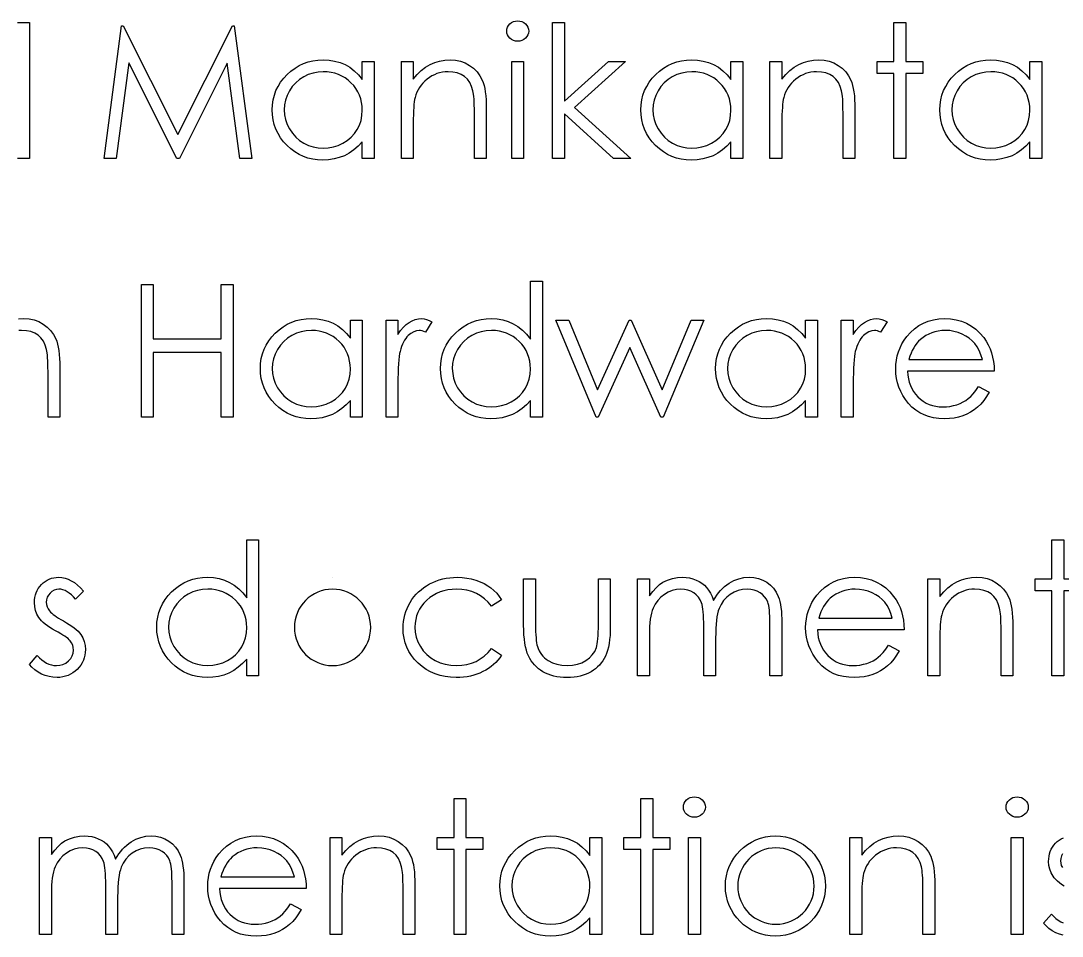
# Model space of a CAD drawing. Header units: millimetres. Extents: x -43 to 250, y -7 to 120.
# Drawn here: x 40.32 to 67.83, y 95.69 to 119.87 of the extents above; entities that cross this region are included whole.
import ezdxf

# ---------------------------------------------------------------- set-up
doc = ezdxf.new("R2010")
doc.units = ezdxf.units.MM

msp = doc.modelspace()

# ---------------------------------------------------------------- linework, layer by layer
at = {"color": 7, "linetype": 'Continuous'}
msp.add_line((48.555, 105.17), (48.555, 105.17), dxfattribs=at)
at = {"color": 7, "linetype": 'Continuous', "flags": 128}
for points in [[(40.544, 119.824), (40.544, 116.234), (40.544, 116.234), (40.229, 116.234)], [(40.229, 119.824), (40.544, 119.824)], [(42.518, 116.234), (42.98, 119.734), (42.98, 119.734), (43.025, 119.734), (43.025, 119.734), (44.47, 116.862), (44.47, 116.862), (45.911, 119.734), (45.911, 119.734), (45.957, 119.734), (45.957, 119.734), (46.422, 116.234), (46.422, 116.234), (46.106, 116.234), (46.106, 116.234), (45.771, 118.752), (45.771, 118.752), (44.508, 116.234), (44.508, 116.234), (44.437, 116.234), (44.437, 116.234), (43.169, 118.758), (43.169, 118.758), (42.834, 116.234), (42.834, 116.234), (42.518, 116.234)], [(53.443, 119.869), (53.501, 119.864), (53.555, 119.849), (53.605, 119.824), (53.65, 119.789), (53.688, 119.748), (53.714, 119.702), (53.73, 119.652), (53.736, 119.598), (53.736, 119.598), (53.73, 119.545), (53.714, 119.496), (53.688, 119.451), (53.65, 119.409), (53.605, 119.375), (53.555, 119.35), (53.501, 119.335), (53.443, 119.33), (53.443, 119.33), (53.385, 119.335), (53.333, 119.35), (53.283, 119.375), (53.238, 119.409), (53.201, 119.451), (53.174, 119.496), (53.158, 119.545), (53.153, 119.598), (53.153, 119.598), (53.158, 119.652), (53.174, 119.702), (53.201, 119.748), (53.238, 119.789), (53.283, 119.824), (53.333, 119.849), (53.385, 119.864), (53.443, 119.869)], [(54.364, 119.824), (54.678, 119.824), (54.678, 119.824), (54.678, 117.748), (54.678, 117.748), (55.842, 118.792), (55.842, 118.792), (56.294, 118.792), (56.294, 118.792), (54.943, 117.58), (54.943, 117.58), (56.428, 116.234), (56.428, 116.234), (55.977, 116.234), (55.977, 116.234), (54.678, 117.413), (54.678, 117.413), (54.678, 116.234), (54.678, 116.234), (54.364, 116.234), (54.364, 116.234), (54.364, 119.824)], [(63.383, 119.824), (63.697, 119.824), (63.697, 119.824), (63.697, 118.792), (63.697, 118.792), (64.146, 118.792), (64.146, 118.792), (64.146, 118.478), (64.146, 118.478), (63.697, 118.478), (63.697, 118.478), (63.697, 116.234), (63.697, 116.234), (63.383, 116.234), (63.383, 116.234), (63.383, 118.478), (63.383, 118.478), (62.935, 118.478), (62.935, 118.478), (62.935, 118.792), (62.935, 118.792), (63.383, 118.792), (63.383, 118.792), (63.383, 119.824)], [(49.653, 118.792), (49.653, 116.234), (49.653, 116.234), (49.338, 116.234), (49.338, 116.234), (49.338, 116.676), (49.338, 116.676), (49.23, 116.559), (49.115, 116.458), (48.994, 116.374), (48.866, 116.306), (48.732, 116.255), (48.592, 116.219), (48.446, 116.196), (48.294, 116.189), (48.294, 116.189), (48.158, 116.195), (48.028, 116.214), (47.903, 116.244), (47.782, 116.286), (47.667, 116.341), (47.556, 116.407), (47.451, 116.486), (47.351, 116.577), (47.259, 116.676), (47.18, 116.781), (47.113, 116.891), (47.058, 117.007), (47.015, 117.127), (46.985, 117.253), (46.967, 117.384), (46.96, 117.52), (46.96, 117.52), (46.967, 117.653), (46.985, 117.782), (47.016, 117.905), (47.059, 118.025), (47.114, 118.138), (47.182, 118.247), (47.262, 118.351), (47.354, 118.45), (47.455, 118.541), (47.562, 118.619), (47.673, 118.686), (47.789, 118.74), (47.91, 118.783), (48.036, 118.813), (48.168, 118.83), (48.304, 118.837), (48.304, 118.837), (48.46, 118.829), (48.609, 118.806), (48.75, 118.766), (48.883, 118.712), (49.008, 118.642), (49.127, 118.552), (49.236, 118.445), (49.338, 118.318), (49.338, 118.318), (49.338, 118.792), (49.338, 118.792), (49.653, 118.792)], [(50.37, 118.792), (50.685, 118.792), (50.685, 118.792), (50.685, 118.33), (50.685, 118.33), (50.788, 118.454), (50.896, 118.56), (51.009, 118.647), (51.128, 118.716), (51.253, 118.769), (51.382, 118.806), (51.518, 118.829), (51.658, 118.837), (51.658, 118.837), (51.799, 118.827), (51.933, 118.801), (52.057, 118.755), (52.174, 118.692), (52.279, 118.614), (52.37, 118.522), (52.446, 118.419), (52.507, 118.302), (52.532, 118.237), (52.554, 118.163), (52.572, 118.081), (52.587, 117.99), (52.599, 117.89), (52.607, 117.782), (52.613, 117.665), (52.614, 117.54), (52.614, 117.54), (52.614, 116.234), (52.614, 116.234), (52.3, 116.234), (52.3, 116.234), (52.3, 117.437), (52.3, 117.437), (52.299, 117.542), (52.298, 117.637), (52.295, 117.723), (52.291, 117.801), (52.285, 117.869), (52.279, 117.928), (52.271, 117.978), (52.263, 118.019), (52.263, 118.019), (52.227, 118.137), (52.177, 118.239), (52.114, 118.325), (52.038, 118.396), (51.948, 118.452), (51.846, 118.491), (51.731, 118.515), (51.603, 118.522), (51.603, 118.522), (51.527, 118.52), (51.454, 118.511), (51.382, 118.495), (51.312, 118.474), (51.244, 118.446), (51.178, 118.413), (51.114, 118.373), (51.053, 118.328), (50.995, 118.277), (50.942, 118.224), (50.894, 118.168), (50.851, 118.11), (50.814, 118.048), (50.782, 117.983), (50.755, 117.915), (50.733, 117.845), (50.733, 117.845), (50.722, 117.793), (50.712, 117.732), (50.704, 117.661), (50.697, 117.579), (50.692, 117.489), (50.687, 117.389), (50.685, 117.279), (50.685, 117.159), (50.685, 117.159), (50.685, 116.234), (50.685, 116.234), (50.371, 116.234), (50.371, 116.234), (50.371, 118.792)], [(59.39, 118.792), (59.39, 116.234), (59.39, 116.234), (59.076, 116.234), (59.076, 116.234), (59.076, 116.676), (59.076, 116.676), (58.967, 116.559), (58.853, 116.458), (58.731, 116.374), (58.603, 116.306), (58.469, 116.255), (58.33, 116.219), (58.183, 116.196), (58.031, 116.189), (58.031, 116.189), (57.896, 116.195), (57.765, 116.214), (57.64, 116.244), (57.519, 116.286), (57.404, 116.341), (57.293, 116.407), (57.188, 116.486), (57.088, 116.577), (56.996, 116.676), (56.917, 116.781), (56.85, 116.891), (56.795, 117.007), (56.752, 117.127), (56.722, 117.253), (56.704, 117.384), (56.697, 117.52), (56.697, 117.52), (56.704, 117.653), (56.722, 117.782), (56.753, 117.905), (56.796, 118.025), (56.852, 118.138), (56.919, 118.247), (56.999, 118.351), (57.091, 118.45), (57.192, 118.541), (57.299, 118.619), (57.41, 118.686), (57.526, 118.74), (57.647, 118.783), (57.774, 118.813), (57.905, 118.83), (58.041, 118.837), (58.041, 118.837), (58.197, 118.829), (58.346, 118.806), (58.487, 118.766), (58.62, 118.712), (58.745, 118.642), (58.864, 118.552), (58.973, 118.445), (59.076, 118.318), (59.076, 118.318), (59.076, 118.792), (59.076, 118.792), (59.39, 118.792)], [(60.108, 118.792), (60.422, 118.792), (60.422, 118.792), (60.422, 118.33), (60.422, 118.33), (60.525, 118.454), (60.633, 118.56), (60.746, 118.647), (60.866, 118.716), (60.99, 118.769), (61.119, 118.806), (61.255, 118.829), (61.395, 118.837), (61.395, 118.837), (61.537, 118.827), (61.67, 118.801), (61.795, 118.755), (61.911, 118.692), (62.016, 118.614), (62.107, 118.522), (62.183, 118.419), (62.244, 118.302), (62.269, 118.237), (62.291, 118.163), (62.309, 118.081), (62.325, 117.99), (62.336, 117.89), (62.344, 117.782), (62.35, 117.665), (62.351, 117.54), (62.351, 117.54), (62.351, 116.234), (62.351, 116.234), (62.037, 116.234), (62.037, 116.234), (62.037, 117.437), (62.037, 117.437), (62.036, 117.542), (62.035, 117.637), (62.032, 117.723), (62.028, 117.801), (62.022, 117.869), (62.016, 117.928), (62.008, 117.978), (62, 118.019), (62, 118.019), (61.964, 118.137), (61.914, 118.239), (61.851, 118.325), (61.775, 118.396), (61.685, 118.452), (61.583, 118.491), (61.468, 118.515), (61.34, 118.522), (61.34, 118.522), (61.265, 118.52), (61.191, 118.511), (61.119, 118.495), (61.049, 118.474), (60.981, 118.446), (60.915, 118.413), (60.852, 118.373), (60.79, 118.328), (60.732, 118.277), (60.679, 118.224), (60.631, 118.168), (60.589, 118.11), (60.551, 118.048), (60.519, 117.983), (60.492, 117.915), (60.47, 117.845), (60.47, 117.845), (60.459, 117.793), (60.449, 117.732), (60.441, 117.661), (60.434, 117.579), (60.429, 117.489), (60.425, 117.389), (60.422, 117.279), (60.422, 117.159), (60.422, 117.159), (60.422, 116.234), (60.422, 116.234), (60.108, 116.234), (60.108, 116.234), (60.108, 118.792)], [(67.287, 118.792), (67.287, 116.234), (67.287, 116.234), (66.973, 116.234), (66.973, 116.234), (66.973, 116.676), (66.973, 116.676), (66.864, 116.559), (66.75, 116.458), (66.628, 116.374), (66.501, 116.306), (66.367, 116.255), (66.227, 116.219), (66.081, 116.196), (65.928, 116.189), (65.928, 116.189), (65.793, 116.195), (65.663, 116.214), (65.537, 116.244), (65.417, 116.286), (65.302, 116.341), (65.191, 116.407), (65.086, 116.486), (64.985, 116.577), (64.894, 116.676), (64.814, 116.781), (64.748, 116.891), (64.692, 117.007), (64.65, 117.127), (64.619, 117.253), (64.601, 117.384), (64.595, 117.52), (64.595, 117.52), (64.601, 117.653), (64.619, 117.782), (64.65, 117.905), (64.694, 118.025), (64.749, 118.138), (64.816, 118.247), (64.896, 118.351), (64.989, 118.45), (65.09, 118.541), (65.196, 118.619), (65.307, 118.686), (65.424, 118.74), (65.545, 118.783), (65.671, 118.813), (65.802, 118.83), (65.938, 118.837), (65.938, 118.837), (66.095, 118.829), (66.243, 118.806), (66.384, 118.766), (66.517, 118.712), (66.643, 118.642), (66.761, 118.552), (66.871, 118.445), (66.973, 118.318), (66.973, 118.318), (66.973, 118.792), (66.973, 118.792), (67.287, 118.792)], [(53.287, 118.792), (53.601, 118.792), (53.601, 118.792), (53.601, 116.234), (53.601, 116.234), (53.287, 116.234), (53.287, 116.234), (53.287, 118.792)], [(48.308, 118.522), (48.17, 118.514), (48.039, 118.49), (47.912, 118.448), (47.791, 118.391), (47.679, 118.318), (47.579, 118.232), (47.49, 118.133), (47.414, 118.02), (47.353, 117.9), (47.309, 117.775), (47.283, 117.647), (47.274, 117.516), (47.274, 117.516), (47.283, 117.386), (47.309, 117.258), (47.354, 117.134), (47.415, 117.012), (47.492, 116.898), (47.581, 116.798), (47.682, 116.711), (47.795, 116.637), (47.916, 116.578), (48.041, 116.537), (48.171, 116.512), (48.305, 116.503), (48.305, 116.503), (48.441, 116.512), (48.574, 116.536), (48.702, 116.578), (48.827, 116.636), (48.942, 116.708), (49.045, 116.792), (49.132, 116.888), (49.205, 116.995), (49.263, 117.113), (49.306, 117.237), (49.33, 117.368), (49.338, 117.507), (49.338, 117.507), (49.334, 117.613), (49.32, 117.715), (49.296, 117.812), (49.264, 117.905), (49.222, 117.993), (49.171, 118.077), (49.111, 118.156), (49.04, 118.231), (48.964, 118.3), (48.883, 118.359), (48.798, 118.409), (48.709, 118.45), (48.615, 118.482), (48.517, 118.504), (48.414, 118.518), (48.308, 118.522)], [(58.045, 118.522), (57.908, 118.514), (57.776, 118.49), (57.65, 118.448), (57.528, 118.391), (57.416, 118.318), (57.316, 118.232), (57.227, 118.133), (57.151, 118.02), (57.09, 117.9), (57.047, 117.775), (57.02, 117.647), (57.012, 117.516), (57.012, 117.516), (57.021, 117.386), (57.047, 117.258), (57.091, 117.134), (57.152, 117.012), (57.23, 116.898), (57.318, 116.798), (57.419, 116.711), (57.532, 116.637), (57.653, 116.578), (57.779, 116.537), (57.908, 116.512), (58.042, 116.503), (58.042, 116.503), (58.178, 116.512), (58.311, 116.536), (58.439, 116.578), (58.564, 116.636), (58.679, 116.708), (58.782, 116.792), (58.869, 116.888), (58.942, 116.995), (59.001, 117.113), (59.043, 117.237), (59.067, 117.368), (59.076, 117.507), (59.076, 117.507), (59.071, 117.613), (59.057, 117.715), (59.034, 117.812), (59.001, 117.905), (58.959, 117.993), (58.908, 118.077), (58.848, 118.156), (58.778, 118.231), (58.701, 118.3), (58.621, 118.359), (58.535, 118.409), (58.446, 118.45), (58.352, 118.482), (58.254, 118.504), (58.152, 118.518), (58.045, 118.522)], [(65.942, 118.522), (65.805, 118.514), (65.673, 118.49), (65.547, 118.448), (65.426, 118.391), (65.314, 118.318), (65.213, 118.232), (65.125, 118.133), (65.048, 118.02), (64.987, 117.9), (64.944, 117.775), (64.917, 117.647), (64.909, 117.516), (64.909, 117.516), (64.918, 117.386), (64.944, 117.258), (64.988, 117.134), (65.05, 117.012), (65.127, 116.898), (65.215, 116.798), (65.316, 116.711), (65.429, 116.637), (65.55, 116.578), (65.676, 116.537), (65.806, 116.512), (65.94, 116.503), (65.94, 116.503), (66.076, 116.512), (66.208, 116.536), (66.336, 116.578), (66.461, 116.636), (66.577, 116.708), (66.679, 116.792), (66.766, 116.888), (66.84, 116.995), (66.898, 117.113), (66.94, 117.237), (66.965, 117.368), (66.973, 117.507), (66.973, 117.507), (66.968, 117.613), (66.954, 117.715), (66.931, 117.812), (66.899, 117.905), (66.857, 117.993), (66.806, 118.077), (66.745, 118.156), (66.675, 118.231), (66.599, 118.3), (66.518, 118.359), (66.433, 118.409), (66.343, 118.45), (66.25, 118.482), (66.151, 118.504), (66.049, 118.518), (65.942, 118.522)], [(43.505, 112.901), (43.819, 112.901), (43.819, 112.901), (43.819, 111.465), (43.819, 111.465), (45.614, 111.465), (45.614, 111.465), (45.614, 112.901), (45.614, 112.901), (45.928, 112.901), (45.928, 112.901), (45.928, 109.401), (45.928, 109.401), (45.614, 109.401), (45.614, 109.401), (45.614, 111.106), (45.614, 111.106), (43.819, 111.106), (43.819, 111.106), (43.819, 109.401), (43.819, 109.401), (43.505, 109.401), (43.505, 109.401), (43.505, 112.901)], [(54.095, 112.99), (54.095, 109.401), (54.095, 109.401), (53.781, 109.401), (53.781, 109.401), (53.781, 109.843), (53.781, 109.843), (53.672, 109.725), (53.558, 109.624), (53.436, 109.54), (53.308, 109.473), (53.174, 109.422), (53.035, 109.385), (52.888, 109.363), (52.736, 109.356), (52.736, 109.356), (52.601, 109.362), (52.47, 109.38), (52.345, 109.41), (52.224, 109.453), (52.109, 109.507), (51.999, 109.574), (51.893, 109.652), (51.793, 109.744), (51.701, 109.843), (51.622, 109.948), (51.555, 110.058), (51.5, 110.173), (51.457, 110.294), (51.427, 110.419), (51.409, 110.551), (51.403, 110.687), (51.403, 110.687), (51.409, 110.82), (51.427, 110.949), (51.458, 111.072), (51.501, 111.191), (51.557, 111.305), (51.624, 111.414), (51.704, 111.518), (51.797, 111.617), (51.898, 111.707), (52.004, 111.786), (52.115, 111.852), (52.231, 111.906), (52.353, 111.949), (52.479, 111.979), (52.61, 111.997), (52.746, 112.003), (52.746, 112.003), (52.902, 111.995), (53.051, 111.97), (53.192, 111.927), (53.325, 111.868), (53.451, 111.792), (53.569, 111.7), (53.678, 111.59), (53.781, 111.463), (53.781, 111.463), (53.781, 112.99), (53.781, 112.99), (54.095, 112.99)], [(40.255, 111.996), (40.395, 112.003), (40.395, 112.003), (40.537, 111.994), (40.67, 111.967), (40.795, 111.922), (40.911, 111.859), (41.016, 111.78), (41.107, 111.689), (41.183, 111.585), (41.244, 111.469), (41.269, 111.404), (41.291, 111.329), (41.309, 111.247), (41.325, 111.156), (41.336, 111.057), (41.344, 110.949), (41.35, 110.832), (41.351, 110.707), (41.351, 110.707), (41.351, 109.401), (41.351, 109.401), (41.037, 109.401), (41.037, 109.401), (41.037, 110.604), (41.037, 110.604), (41.036, 110.708), (41.035, 110.804), (41.032, 110.89), (41.028, 110.968), (41.022, 111.036), (41.016, 111.095), (41.008, 111.145), (41, 111.186), (41, 111.186), (40.964, 111.304), (40.914, 111.406), (40.851, 111.492), (40.775, 111.563), (40.685, 111.618), (40.583, 111.658), (40.468, 111.681), (40.34, 111.689), (40.34, 111.689), (40.265, 111.686)], [(49.338, 111.958), (49.338, 109.401), (49.338, 109.401), (49.024, 109.401), (49.024, 109.401), (49.024, 109.843), (49.024, 109.843), (48.916, 109.725), (48.801, 109.624), (48.679, 109.54), (48.552, 109.473), (48.418, 109.422), (48.278, 109.385), (48.132, 109.363), (47.98, 109.356), (47.98, 109.356), (47.844, 109.362), (47.714, 109.38), (47.588, 109.41), (47.468, 109.453), (47.353, 109.507), (47.242, 109.574), (47.137, 109.652), (47.037, 109.744), (46.945, 109.843), (46.866, 109.948), (46.799, 110.058), (46.744, 110.173), (46.701, 110.294), (46.671, 110.419), (46.652, 110.551), (46.646, 110.687), (46.646, 110.687), (46.652, 110.82), (46.671, 110.949), (46.702, 111.072), (46.745, 111.191), (46.8, 111.305), (46.868, 111.414), (46.948, 111.518), (47.04, 111.617), (47.141, 111.707), (47.248, 111.786), (47.358, 111.852), (47.475, 111.906), (47.596, 111.949), (47.722, 111.979), (47.853, 111.997), (47.989, 112.003), (47.989, 112.003), (48.146, 111.996), (48.294, 111.972), (48.435, 111.933), (48.569, 111.879), (48.694, 111.808), (48.813, 111.719), (48.922, 111.611), (49.024, 111.485), (49.024, 111.485), (49.024, 111.958), (49.024, 111.958), (49.338, 111.958)], [(49.967, 111.958), (50.281, 111.958), (50.281, 111.958), (50.281, 111.582), (50.281, 111.582), (50.352, 111.686), (50.426, 111.774), (50.501, 111.846), (50.578, 111.904), (50.657, 111.947), (50.739, 111.979), (50.821, 111.997), (50.905, 112.003), (50.905, 112.003), (50.97, 111.998), (51.037, 111.981), (51.107, 111.954), (51.178, 111.916), (51.178, 111.916), (51.006, 111.644), (51.006, 111.644), (50.96, 111.663), (50.918, 111.678), (50.88, 111.686), (50.845, 111.689), (50.845, 111.689), (50.77, 111.681), (50.696, 111.655), (50.624, 111.613), (50.552, 111.555), (50.518, 111.519), (50.485, 111.478), (50.456, 111.433), (50.428, 111.383), (50.402, 111.329), (50.378, 111.27), (50.356, 111.206), (50.337, 111.138), (50.337, 111.138), (50.324, 111.077), (50.312, 111.002), (50.302, 110.913), (50.295, 110.81), (50.288, 110.694), (50.284, 110.563), (50.281, 110.419), (50.281, 110.26), (50.281, 110.26), (50.281, 109.401), (50.281, 109.401), (49.967, 109.401), (49.967, 109.401), (49.967, 111.958)], [(54.454, 111.958), (54.791, 111.958), (54.791, 111.958), (55.553, 110.119), (55.553, 110.119), (56.388, 111.958), (56.388, 111.958), (56.442, 111.958), (56.442, 111.958), (57.258, 110.119), (57.258, 110.119), (58.027, 111.958), (58.027, 111.958), (58.358, 111.958), (58.358, 111.958), (57.288, 109.401), (57.288, 109.401), (57.223, 109.401), (57.223, 109.401), (56.406, 111.24), (56.406, 111.24), (55.571, 109.401), (55.571, 109.401), (55.513, 109.401), (55.513, 109.401), (54.454, 111.958)], [(61.364, 111.958), (61.364, 109.401), (61.364, 109.401), (61.05, 109.401), (61.05, 109.401), (61.05, 109.843), (61.05, 109.843), (60.941, 109.725), (60.827, 109.624), (60.705, 109.54), (60.577, 109.473), (60.444, 109.422), (60.304, 109.385), (60.157, 109.363), (60.005, 109.356), (60.005, 109.356), (59.87, 109.362), (59.74, 109.38), (59.614, 109.41), (59.494, 109.453), (59.379, 109.507), (59.268, 109.574), (59.163, 109.652), (59.062, 109.744), (58.97, 109.843), (58.891, 109.948), (58.825, 110.058), (58.769, 110.173), (58.726, 110.294), (58.696, 110.419), (58.678, 110.551), (58.672, 110.687), (58.672, 110.687), (58.678, 110.82), (58.696, 110.949), (58.727, 111.072), (58.771, 111.191), (58.826, 111.305), (58.893, 111.414), (58.973, 111.518), (59.066, 111.617), (59.167, 111.707), (59.273, 111.786), (59.384, 111.852), (59.501, 111.906), (59.622, 111.949), (59.748, 111.979), (59.879, 111.997), (60.015, 112.003), (60.015, 112.003), (60.171, 111.996), (60.32, 111.972), (60.461, 111.933), (60.594, 111.879), (60.72, 111.808), (60.838, 111.719), (60.948, 111.611), (61.05, 111.485), (61.05, 111.485), (61.05, 111.958), (61.05, 111.958), (61.364, 111.958)], [(61.992, 111.958), (62.306, 111.958), (62.306, 111.958), (62.306, 111.582), (62.306, 111.582), (62.378, 111.686), (62.452, 111.774), (62.527, 111.846), (62.604, 111.904), (62.683, 111.947), (62.764, 111.979), (62.846, 111.997), (62.93, 112.003), (62.93, 112.003), (62.996, 111.998), (63.063, 111.981), (63.132, 111.954), (63.204, 111.916), (63.204, 111.916), (63.031, 111.644), (63.031, 111.644), (62.986, 111.663), (62.944, 111.678), (62.905, 111.686), (62.871, 111.689), (62.871, 111.689), (62.796, 111.681), (62.721, 111.655), (62.649, 111.613), (62.578, 111.555), (62.543, 111.519), (62.511, 111.478), (62.482, 111.433), (62.454, 111.383), (62.428, 111.329), (62.404, 111.27), (62.382, 111.206), (62.362, 111.138), (62.362, 111.138), (62.349, 111.077), (62.338, 111.002), (62.328, 110.913), (62.32, 110.81), (62.314, 110.694), (62.31, 110.563), (62.307, 110.419), (62.306, 110.26), (62.306, 110.26), (62.306, 109.401), (62.306, 109.401), (61.992, 109.401), (61.992, 109.401), (61.992, 111.958)], [(65.617, 110.208), (65.896, 110.062), (65.896, 110.062), (65.827, 109.945), (65.754, 109.84), (65.675, 109.746), (65.591, 109.664), (65.502, 109.593), (65.408, 109.532), (65.308, 109.478), (65.203, 109.434), (65.091, 109.4), (64.973, 109.375), (64.847, 109.361), (64.715, 109.356), (64.715, 109.356), (64.568, 109.362), (64.429, 109.381), (64.298, 109.413), (64.176, 109.457), (64.062, 109.514), (63.956, 109.583), (63.858, 109.665), (63.769, 109.76), (63.689, 109.862), (63.62, 109.968), (63.561, 110.077), (63.514, 110.19), (63.476, 110.306), (63.449, 110.424), (63.434, 110.547), (63.428, 110.673), (63.428, 110.673), (63.433, 110.79), (63.446, 110.905), (63.47, 111.017), (63.502, 111.125), (63.543, 111.231), (63.594, 111.332), (63.654, 111.431), (63.723, 111.526), (63.723, 111.526), (63.82, 111.638), (63.925, 111.735), (64.038, 111.817), (64.159, 111.884), (64.288, 111.936), (64.425, 111.974), (64.57, 111.996), (64.722, 112.003), (64.722, 112.003), (64.88, 111.996), (65.029, 111.972), (65.17, 111.932), (65.302, 111.878), (65.427, 111.807), (65.543, 111.72), (65.652, 111.618), (65.752, 111.5), (65.752, 111.5), (65.817, 111.408), (65.872, 111.311), (65.92, 111.208), (65.959, 111.1), (65.989, 110.987), (66.012, 110.867), (66.025, 110.743), (66.031, 110.612), (66.031, 110.612), (63.742, 110.612), (63.742, 110.612), (63.749, 110.511), (63.763, 110.414), (63.785, 110.323), (63.816, 110.236), (63.854, 110.154), (63.9, 110.076), (63.955, 110.003), (64.017, 109.934), (64.086, 109.873), (64.158, 109.819), (64.234, 109.773), (64.315, 109.736), (64.399, 109.707), (64.488, 109.687), (64.579, 109.674), (64.675, 109.67), (64.675, 109.67), (64.769, 109.673), (64.861, 109.685), (64.952, 109.704), (65.042, 109.729), (65.128, 109.762), (65.208, 109.8), (65.28, 109.842), (65.346, 109.889), (65.41, 109.945), (65.476, 110.018), (65.546, 110.105), (65.617, 110.208)], [(47.994, 111.689), (47.856, 111.681), (47.724, 111.656), (47.598, 111.615), (47.477, 111.557), (47.365, 111.485), (47.265, 111.399), (47.176, 111.3), (47.1, 111.187), (47.039, 111.067), (46.995, 110.942), (46.969, 110.814), (46.96, 110.683), (46.96, 110.683), (46.969, 110.553), (46.995, 110.425), (47.039, 110.3), (47.101, 110.178), (47.178, 110.065), (47.267, 109.964), (47.368, 109.877), (47.48, 109.804), (47.602, 109.745), (47.727, 109.704), (47.857, 109.678), (47.991, 109.67), (47.991, 109.67), (48.127, 109.678), (48.259, 109.703), (48.388, 109.744), (48.513, 109.802), (48.628, 109.875), (48.731, 109.959), (48.818, 110.055), (48.891, 110.162), (48.949, 110.279), (48.991, 110.404), (49.016, 110.535), (49.024, 110.674), (49.024, 110.674), (49.019, 110.78), (49.005, 110.881), (48.982, 110.979), (48.95, 111.071), (48.908, 111.16), (48.857, 111.244), (48.796, 111.323), (48.726, 111.398), (48.65, 111.466), (48.569, 111.526), (48.484, 111.576), (48.395, 111.616), (48.301, 111.648), (48.203, 111.671), (48.1, 111.685), (47.994, 111.689)], [(52.75, 111.689), (52.613, 111.681), (52.481, 111.656), (52.355, 111.615), (52.233, 111.557), (52.121, 111.485), (52.021, 111.399), (51.933, 111.3), (51.856, 111.187), (51.795, 111.067), (51.752, 110.942), (51.725, 110.814), (51.717, 110.683), (51.717, 110.683), (51.726, 110.553), (51.752, 110.425), (51.796, 110.3), (51.858, 110.178), (51.935, 110.065), (52.023, 109.964), (52.124, 109.877), (52.237, 109.804), (52.358, 109.745), (52.484, 109.704), (52.613, 109.678), (52.747, 109.67), (52.747, 109.67), (52.883, 109.678), (53.016, 109.703), (53.144, 109.744), (53.269, 109.802), (53.385, 109.875), (53.487, 109.959), (53.574, 110.055), (53.648, 110.162), (53.706, 110.279), (53.748, 110.404), (53.772, 110.535), (53.781, 110.674), (53.781, 110.674), (53.776, 110.78), (53.762, 110.881), (53.739, 110.979), (53.706, 111.071), (53.664, 111.16), (53.613, 111.244), (53.553, 111.323), (53.483, 111.398), (53.406, 111.466), (53.326, 111.526), (53.24, 111.576), (53.151, 111.616), (53.057, 111.648), (52.959, 111.671), (52.857, 111.685), (52.75, 111.689)], [(60.019, 111.689), (59.882, 111.681), (59.75, 111.656), (59.624, 111.615), (59.503, 111.557), (59.39, 111.485), (59.29, 111.399), (59.202, 111.3), (59.125, 111.187), (59.064, 111.067), (59.021, 110.942), (58.994, 110.814), (58.986, 110.683), (58.986, 110.683), (58.995, 110.553), (59.021, 110.425), (59.065, 110.3), (59.127, 110.178), (59.204, 110.065), (59.292, 109.964), (59.393, 109.877), (59.506, 109.804), (59.627, 109.745), (59.753, 109.704), (59.883, 109.678), (60.017, 109.67), (60.017, 109.67), (60.153, 109.678), (60.285, 109.703), (60.413, 109.744), (60.538, 109.802), (60.654, 109.875), (60.756, 109.959), (60.843, 110.055), (60.917, 110.162), (60.975, 110.279), (61.017, 110.404), (61.042, 110.535), (61.05, 110.674), (61.05, 110.674), (61.045, 110.78), (61.031, 110.881), (61.008, 110.979), (60.976, 111.071), (60.934, 111.16), (60.882, 111.244), (60.822, 111.323), (60.752, 111.398), (60.676, 111.466), (60.595, 111.526), (60.509, 111.576), (60.42, 111.616), (60.326, 111.648), (60.228, 111.671), (60.126, 111.685), (60.019, 111.689)], [(65.717, 110.926), (65.679, 111.05), (65.634, 111.161), (65.581, 111.259), (65.521, 111.343), (65.452, 111.417), (65.372, 111.484), (65.283, 111.543), (65.182, 111.594), (65.076, 111.636), (64.966, 111.665), (64.854, 111.684), (64.739, 111.689), (64.739, 111.689), (64.645, 111.686), (64.553, 111.674), (64.466, 111.655), (64.382, 111.63), (64.301, 111.595), (64.224, 111.555), (64.15, 111.505), (64.08, 111.449), (64.08, 111.449), (64.03, 111.403), (63.985, 111.351), (63.942, 111.294), (63.903, 111.232), (63.866, 111.163), (63.833, 111.09), (63.803, 111.011), (63.775, 110.926), (63.775, 110.926), (65.717, 110.926)], [(46.601, 106.157), (46.601, 102.567), (46.601, 102.567), (46.287, 102.567), (46.287, 102.567), (46.287, 103.01), (46.287, 103.01), (46.178, 102.892), (46.064, 102.791), (45.942, 102.707), (45.815, 102.64), (45.681, 102.588), (45.541, 102.552), (45.395, 102.529), (45.242, 102.522), (45.242, 102.522), (45.107, 102.529), (44.977, 102.547), (44.851, 102.577), (44.731, 102.619), (44.616, 102.674), (44.505, 102.741), (44.4, 102.819), (44.299, 102.91), (44.208, 103.01), (44.128, 103.114), (44.062, 103.224), (44.006, 103.34), (43.964, 103.461), (43.934, 103.586), (43.915, 103.717), (43.909, 103.853), (43.909, 103.853), (43.915, 103.986), (43.934, 104.115), (43.964, 104.239), (44.008, 104.358), (44.063, 104.472), (44.131, 104.58), (44.21, 104.685), (44.303, 104.784), (44.404, 104.874), (44.511, 104.953), (44.621, 105.019), (44.738, 105.073), (44.859, 105.116), (44.985, 105.146), (45.116, 105.164), (45.252, 105.17), (45.252, 105.17), (45.409, 105.161), (45.557, 105.136), (45.698, 105.093), (45.831, 105.035), (45.957, 104.959), (46.075, 104.866), (46.185, 104.756), (46.287, 104.63), (46.287, 104.63), (46.287, 106.157), (46.287, 106.157), (46.601, 106.157)], [(67.556, 106.157), (67.871, 106.157), (67.871, 106.157), (67.871, 105.125), (67.871, 105.125), (68.319, 105.125), (68.319, 105.125), (68.319, 104.811), (68.319, 104.811), (67.871, 104.811), (67.871, 104.811), (67.871, 102.567), (67.871, 102.567), (67.556, 102.567), (67.556, 102.567), (67.556, 104.811), (67.556, 104.811), (67.108, 104.811), (67.108, 104.811), (67.108, 105.125), (67.108, 105.125), (67.556, 105.125), (67.556, 105.125), (67.556, 106.157)], [(41.979, 104.806), (41.766, 104.587), (41.766, 104.587), (41.71, 104.65), (41.654, 104.704), (41.598, 104.751), (41.543, 104.788), (41.488, 104.818), (41.433, 104.839), (41.379, 104.852), (41.325, 104.856), (41.325, 104.856), (41.259, 104.849), (41.198, 104.83), (41.141, 104.798), (41.09, 104.752), (41.047, 104.698), (41.017, 104.641), (40.999, 104.578), (40.992, 104.512), (40.992, 104.512), (40.998, 104.451), (41.014, 104.393), (41.041, 104.336), (41.079, 104.279), (41.079, 104.279), (41.104, 104.251), (41.135, 104.221), (41.171, 104.19), (41.214, 104.157), (41.263, 104.124), (41.318, 104.089), (41.378, 104.053), (41.445, 104.016), (41.445, 104.016), (41.526, 103.97), (41.6, 103.924), (41.668, 103.878), (41.729, 103.834), (41.783, 103.789), (41.831, 103.745), (41.872, 103.7), (41.905, 103.657), (41.905, 103.657), (41.957, 103.566), (41.995, 103.47), (42.017, 103.369), (42.024, 103.261), (42.024, 103.261), (42.021, 103.186), (42.011, 103.113), (41.994, 103.043), (41.971, 102.976), (41.94, 102.912), (41.904, 102.851), (41.86, 102.792), (41.81, 102.737), (41.754, 102.687), (41.696, 102.643), (41.635, 102.607), (41.569, 102.576), (41.501, 102.553), (41.428, 102.536), (41.353, 102.526), (41.275, 102.522), (41.275, 102.522), (41.169, 102.528), (41.066, 102.546), (40.965, 102.574), (40.866, 102.614), (40.773, 102.665), (40.688, 102.724), (40.612, 102.792), (40.544, 102.869), (40.544, 102.869), (40.752, 103.106), (40.752, 103.106), (40.812, 103.043), (40.873, 102.988), (40.936, 102.942), (40.998, 102.904), (41.062, 102.874), (41.127, 102.853), (41.192, 102.841), (41.259, 102.837), (41.259, 102.837), (41.349, 102.844), (41.433, 102.867), (41.509, 102.905), (41.578, 102.959), (41.636, 103.023), (41.677, 103.093), (41.702, 103.167), (41.71, 103.248), (41.71, 103.248), (41.705, 103.315), (41.689, 103.378), (41.662, 103.437), (41.624, 103.492), (41.624, 103.492), (41.599, 103.519), (41.568, 103.548), (41.529, 103.578), (41.484, 103.611), (41.433, 103.644), (41.374, 103.679), (41.309, 103.716), (41.236, 103.756), (41.236, 103.756), (41.158, 103.8), (41.087, 103.844), (41.022, 103.888), (40.964, 103.932), (40.912, 103.975), (40.867, 104.019), (40.828, 104.062), (40.795, 104.105), (40.795, 104.105), (40.744, 104.194), (40.708, 104.29), (40.685, 104.391), (40.678, 104.499), (40.678, 104.499), (40.681, 104.57), (40.689, 104.637), (40.704, 104.702), (40.724, 104.763), (40.75, 104.821), (40.781, 104.877), (40.818, 104.929), (40.861, 104.978), (40.909, 105.023), (40.959, 105.062), (41.013, 105.095), (41.069, 105.122), (41.128, 105.143), (41.191, 105.158), (41.256, 105.167), (41.325, 105.17), (41.325, 105.17), (41.406, 105.164), (41.487, 105.147), (41.569, 105.119), (41.651, 105.079), (41.733, 105.028), (41.815, 104.965), (41.897, 104.892), (41.979, 104.806)], [(53.018, 104.57), (52.755, 104.407), (52.755, 104.407), (52.666, 104.512), (52.569, 104.603), (52.464, 104.681), (52.352, 104.744), (52.231, 104.793), (52.103, 104.828), (51.968, 104.849), (51.824, 104.856), (51.824, 104.856), (51.709, 104.851), (51.598, 104.838), (51.493, 104.814), (51.393, 104.783), (51.297, 104.742), (51.207, 104.691), (51.121, 104.632), (51.041, 104.563), (50.968, 104.488), (50.905, 104.409), (50.851, 104.326), (50.807, 104.24), (50.773, 104.149), (50.749, 104.054), (50.734, 103.956), (50.729, 103.853), (50.729, 103.853), (50.739, 103.719), (50.765, 103.59), (50.81, 103.463), (50.873, 103.341), (50.951, 103.228), (51.043, 103.128), (51.147, 103.042), (51.266, 102.969), (51.395, 102.911), (51.531, 102.87), (51.675, 102.845), (51.826, 102.837), (51.826, 102.837), (51.965, 102.844), (52.097, 102.865), (52.223, 102.9), (52.343, 102.949), (52.456, 103.012), (52.562, 103.089), (52.662, 103.18), (52.755, 103.285), (52.755, 103.285), (53.018, 103.113), (53.018, 103.113), (52.97, 103.045), (52.918, 102.98), (52.862, 102.92), (52.803, 102.864), (52.74, 102.811), (52.672, 102.763), (52.6, 102.718), (52.525, 102.677), (52.447, 102.641), (52.365, 102.609), (52.282, 102.583), (52.195, 102.561), (52.106, 102.544), (52.013, 102.532), (51.919, 102.525), (51.821, 102.522), (51.821, 102.522), (51.672, 102.528), (51.531, 102.546), (51.396, 102.576), (51.267, 102.617), (51.144, 102.67), (51.027, 102.736), (50.918, 102.813), (50.815, 102.902), (50.721, 102.999), (50.64, 103.102), (50.572, 103.21), (50.516, 103.322), (50.471, 103.441), (50.441, 103.564), (50.422, 103.692), (50.415, 103.825), (50.415, 103.825), (50.418, 103.916), (50.427, 104.005), (50.441, 104.092), (50.462, 104.178), (50.488, 104.262), (50.521, 104.345), (50.558, 104.425), (50.602, 104.505), (50.651, 104.581), (50.704, 104.652), (50.762, 104.72), (50.824, 104.784), (50.89, 104.842), (50.961, 104.897), (51.037, 104.948), (51.116, 104.994), (51.199, 105.035), (51.284, 105.071), (51.372, 105.101), (51.462, 105.126), (51.555, 105.145), (51.649, 105.159), (51.747, 105.167), (51.847, 105.17), (51.847, 105.17), (51.973, 105.165), (52.097, 105.15), (52.218, 105.126), (52.337, 105.092), (52.451, 105.05), (52.556, 105.002), (52.651, 104.948), (52.738, 104.889), (52.817, 104.822), (52.89, 104.747), (52.958, 104.663), (53.018, 104.57)], [(53.601, 105.125), (53.915, 105.125), (53.915, 105.125), (53.915, 103.939), (53.915, 103.939), (53.916, 103.834), (53.918, 103.739), (53.922, 103.651), (53.928, 103.572), (53.935, 103.502), (53.943, 103.44), (53.953, 103.386), (53.965, 103.341), (53.965, 103.341), (53.986, 103.284), (54.011, 103.23), (54.04, 103.179), (54.073, 103.132), (54.111, 103.087), (54.153, 103.046), (54.199, 103.007), (54.249, 102.972), (54.359, 102.913), (54.48, 102.87), (54.61, 102.845), (54.75, 102.837), (54.75, 102.837), (54.891, 102.845), (55.02, 102.87), (55.137, 102.911), (55.244, 102.968), (55.337, 103.039), (55.415, 103.121), (55.477, 103.213), (55.524, 103.315), (55.524, 103.315), (55.536, 103.357), (55.546, 103.409), (55.555, 103.472), (55.563, 103.545), (55.569, 103.628), (55.572, 103.721), (55.575, 103.825), (55.576, 103.939), (55.576, 103.939), (55.576, 105.125), (55.576, 105.125), (55.89, 105.125), (55.89, 105.125), (55.89, 103.88), (55.89, 103.88), (55.888, 103.753), (55.882, 103.634), (55.872, 103.522), (55.858, 103.42), (55.841, 103.325), (55.819, 103.238), (55.793, 103.16), (55.764, 103.089), (55.73, 103.024), (55.693, 102.963), (55.651, 102.906), (55.606, 102.852), (55.556, 102.802), (55.503, 102.755), (55.445, 102.712), (55.384, 102.673), (55.318, 102.637), (55.249, 102.607), (55.175, 102.581), (55.098, 102.56), (55.016, 102.543), (54.931, 102.532), (54.842, 102.525), (54.748, 102.522), (54.748, 102.522), (54.654, 102.525), (54.565, 102.532), (54.479, 102.543), (54.397, 102.56), (54.319, 102.581), (54.246, 102.607), (54.175, 102.637), (54.11, 102.673), (54.048, 102.712), (53.99, 102.755), (53.936, 102.802), (53.886, 102.853), (53.84, 102.907), (53.799, 102.966), (53.761, 103.027), (53.727, 103.092), (53.698, 103.164), (53.672, 103.244), (53.65, 103.333), (53.633, 103.43), (53.619, 103.536), (53.609, 103.649), (53.603, 103.772), (53.601, 103.903), (53.601, 103.903), (53.601, 105.125)], [(56.608, 105.125), (56.922, 105.125), (56.922, 105.125), (56.922, 104.681), (56.922, 104.681), (57.009, 104.796), (57.097, 104.894), (57.186, 104.975), (57.277, 105.04), (57.277, 105.04), (57.403, 105.097), (57.534, 105.138), (57.667, 105.161), (57.804, 105.17), (57.804, 105.17), (57.896, 105.165), (57.986, 105.152), (58.074, 105.129), (58.159, 105.096), (58.239, 105.056), (58.311, 105.011), (58.377, 104.959), (58.433, 104.901), (58.485, 104.833), (58.533, 104.753), (58.577, 104.659), (58.618, 104.552), (58.618, 104.552), (58.66, 104.626), (58.705, 104.695), (58.752, 104.759), (58.802, 104.819), (58.855, 104.874), (58.909, 104.925), (58.967, 104.971), (59.027, 105.012), (59.152, 105.081), (59.282, 105.131), (59.416, 105.16), (59.556, 105.17), (59.556, 105.17), (59.684, 105.161), (59.805, 105.137), (59.918, 105.095), (60.023, 105.037), (60.117, 104.964), (60.2, 104.878), (60.268, 104.779), (60.324, 104.666), (60.347, 104.603), (60.366, 104.532), (60.383, 104.454), (60.397, 104.369), (60.408, 104.276), (60.415, 104.176), (60.42, 104.068), (60.422, 103.953), (60.422, 103.953), (60.422, 102.567), (60.422, 102.567), (60.108, 102.567), (60.108, 102.567), (60.108, 103.954), (60.108, 103.954), (60.107, 104.052), (60.104, 104.143), (60.099, 104.225), (60.093, 104.299), (60.085, 104.365), (60.074, 104.423), (60.062, 104.474), (60.048, 104.516), (60.013, 104.589), (59.967, 104.655), (59.911, 104.712), (59.845, 104.763), (59.77, 104.803), (59.687, 104.833), (59.598, 104.85), (59.501, 104.856), (59.501, 104.856), (59.383, 104.847), (59.27, 104.821), (59.161, 104.777), (59.058, 104.716), (58.964, 104.64), (58.884, 104.552), (58.818, 104.453), (58.764, 104.342), (58.743, 104.279), (58.724, 104.206), (58.708, 104.123), (58.695, 104.031), (58.685, 103.928), (58.677, 103.816), (58.673, 103.694), (58.672, 103.562), (58.672, 103.562), (58.672, 102.567), (58.672, 102.567), (58.358, 102.567), (58.358, 102.567), (58.358, 103.868), (58.358, 103.868), (58.357, 103.978), (58.354, 104.08), (58.349, 104.172), (58.343, 104.254), (58.335, 104.328), (58.325, 104.392), (58.313, 104.447), (58.299, 104.493), (58.264, 104.571), (58.219, 104.641), (58.162, 104.703), (58.095, 104.756), (58.019, 104.8), (57.936, 104.831), (57.846, 104.849), (57.749, 104.856), (57.749, 104.856), (57.636, 104.847), (57.525, 104.821), (57.419, 104.779), (57.317, 104.719), (57.223, 104.645), (57.141, 104.559), (57.073, 104.461), (57.019, 104.351), (56.996, 104.289), (56.976, 104.221), (56.96, 104.143), (56.946, 104.059), (56.935, 103.967), (56.928, 103.867), (56.923, 103.759), (56.922, 103.644), (56.922, 103.644), (56.922, 102.567), (56.922, 102.567), (56.608, 102.567), (56.608, 102.567), (56.608, 105.125)], [(63.239, 103.375), (63.518, 103.228), (63.518, 103.228), (63.449, 103.111), (63.376, 103.006), (63.297, 102.912), (63.213, 102.831), (63.124, 102.76), (63.03, 102.698), (62.93, 102.645), (62.825, 102.601), (62.713, 102.567), (62.595, 102.542), (62.469, 102.527), (62.337, 102.522), (62.337, 102.522), (62.189, 102.529), (62.05, 102.548), (61.92, 102.579), (61.797, 102.623), (61.684, 102.68), (61.578, 102.75), (61.48, 102.832), (61.391, 102.926), (61.311, 103.029), (61.241, 103.135), (61.183, 103.244), (61.136, 103.357), (61.098, 103.472), (61.071, 103.591), (61.056, 103.714), (61.05, 103.839), (61.05, 103.839), (61.055, 103.957), (61.068, 104.072), (61.091, 104.183), (61.124, 104.292), (61.165, 104.397), (61.215, 104.499), (61.276, 104.598), (61.344, 104.693), (61.344, 104.693), (61.442, 104.805), (61.547, 104.902), (61.66, 104.983), (61.781, 105.051), (61.91, 105.103), (62.047, 105.14), (62.191, 105.162), (62.344, 105.17), (62.344, 105.17), (62.501, 105.162), (62.651, 105.138), (62.792, 105.099), (62.924, 105.044), (63.049, 104.974), (63.165, 104.887), (63.274, 104.784), (63.374, 104.666), (63.374, 104.666), (63.439, 104.575), (63.494, 104.478), (63.542, 104.375), (63.58, 104.267), (63.611, 104.153), (63.634, 104.034), (63.647, 103.909), (63.653, 103.779), (63.653, 103.779), (61.364, 103.779), (61.364, 103.779), (61.37, 103.678), (61.384, 103.581), (61.407, 103.489), (61.438, 103.402), (61.476, 103.32), (61.522, 103.243), (61.577, 103.17), (61.639, 103.101), (61.708, 103.039), (61.78, 102.985), (61.856, 102.94), (61.937, 102.902), (62.021, 102.874), (62.109, 102.853), (62.201, 102.841), (62.297, 102.837), (62.297, 102.837), (62.391, 102.84), (62.483, 102.851), (62.574, 102.87), (62.664, 102.896), (62.75, 102.928), (62.829, 102.966), (62.902, 103.008), (62.968, 103.055), (63.031, 103.112), (63.098, 103.185), (63.167, 103.272), (63.239, 103.375)], [(64.281, 105.125), (64.595, 105.125), (64.595, 105.125), (64.595, 104.664), (64.595, 104.664), (64.698, 104.787), (64.806, 104.893), (64.919, 104.98), (65.039, 105.049), (65.163, 105.102), (65.292, 105.14), (65.428, 105.162), (65.568, 105.17), (65.568, 105.17), (65.71, 105.161), (65.843, 105.134), (65.968, 105.089), (66.084, 105.025), (66.189, 104.947), (66.28, 104.856), (66.356, 104.752), (66.417, 104.636), (66.442, 104.57), (66.464, 104.496), (66.482, 104.414), (66.498, 104.323), (66.509, 104.223), (66.517, 104.115), (66.523, 103.998), (66.524, 103.874), (66.524, 103.874), (66.524, 102.567), (66.524, 102.567), (66.21, 102.567), (66.21, 102.567), (66.21, 103.77), (66.21, 103.77), (66.21, 103.875), (66.208, 103.97), (66.205, 104.057), (66.201, 104.134), (66.196, 104.202), (66.189, 104.261), (66.182, 104.312), (66.173, 104.352), (66.173, 104.352), (66.137, 104.47), (66.088, 104.573), (66.024, 104.659), (65.948, 104.73), (65.858, 104.785), (65.756, 104.824), (65.641, 104.848), (65.513, 104.856), (65.513, 104.856), (65.438, 104.853), (65.364, 104.844), (65.292, 104.828), (65.222, 104.807), (65.154, 104.779), (65.088, 104.746), (65.025, 104.706), (64.963, 104.661), (64.905, 104.61), (64.852, 104.558), (64.804, 104.502), (64.762, 104.443), (64.725, 104.381), (64.692, 104.317), (64.665, 104.249), (64.643, 104.179), (64.643, 104.179), (64.632, 104.127), (64.622, 104.065), (64.614, 103.994), (64.607, 103.913), (64.602, 103.822), (64.598, 103.722), (64.596, 103.612), (64.595, 103.492), (64.595, 103.492), (64.595, 102.567), (64.595, 102.567), (64.281, 102.567), (64.281, 102.567), (64.281, 105.125)], [(45.256, 104.856), (45.119, 104.847), (44.987, 104.823), (44.861, 104.781), (44.74, 104.724), (44.628, 104.652), (44.527, 104.566), (44.439, 104.467), (44.363, 104.354), (44.302, 104.233), (44.258, 104.108), (44.231, 103.981), (44.223, 103.85), (44.223, 103.85), (44.232, 103.719), (44.258, 103.592), (44.302, 103.467), (44.364, 103.345), (44.441, 103.231), (44.529, 103.131), (44.63, 103.044), (44.743, 102.97), (44.865, 102.912), (44.99, 102.87), (45.12, 102.845), (45.254, 102.837), (45.254, 102.837), (45.39, 102.845), (45.522, 102.87), (45.651, 102.911), (45.775, 102.969), (45.891, 103.041), (45.993, 103.125), (46.08, 103.221), (46.154, 103.329), (46.212, 103.446), (46.254, 103.571), (46.279, 103.702), (46.287, 103.841), (46.287, 103.841), (46.282, 103.946), (46.268, 104.048), (46.245, 104.146), (46.213, 104.238), (46.171, 104.326), (46.12, 104.411), (46.059, 104.49), (45.989, 104.565), (45.913, 104.633), (45.832, 104.692), (45.747, 104.742), (45.658, 104.783), (45.564, 104.815), (45.465, 104.838), (45.363, 104.852), (45.257, 104.856)], [(63.338, 104.093), (63.301, 104.217), (63.256, 104.328), (63.203, 104.425), (63.143, 104.509), (63.074, 104.584), (62.994, 104.65), (62.904, 104.709), (62.804, 104.76), (62.698, 104.803), (62.588, 104.832), (62.475, 104.85), (62.36, 104.856), (62.36, 104.856), (62.266, 104.852), (62.175, 104.841), (62.088, 104.822), (62.004, 104.796), (61.923, 104.762), (61.846, 104.721), (61.772, 104.672), (61.701, 104.616), (61.701, 104.616), (61.652, 104.57), (61.607, 104.518), (61.564, 104.461), (61.525, 104.399), (61.488, 104.33), (61.455, 104.256), (61.424, 104.178), (61.397, 104.093), (61.397, 104.093), (63.338, 104.093)], [(51.762, 99.324), (52.076, 99.324), (52.076, 99.324), (52.076, 98.292), (52.076, 98.292), (52.524, 98.292), (52.524, 98.292), (52.524, 97.978), (52.524, 97.978), (52.076, 97.978), (52.076, 97.978), (52.076, 95.734), (52.076, 95.734), (51.762, 95.734), (51.762, 95.734), (51.762, 97.978), (51.762, 97.978), (51.313, 97.978), (51.313, 97.978), (51.313, 98.292), (51.313, 98.292), (51.762, 98.292), (51.762, 98.292), (51.762, 99.324)], [(56.697, 99.324), (57.012, 99.324), (57.012, 99.324), (57.012, 98.292), (57.012, 98.292), (57.46, 98.292), (57.46, 98.292), (57.46, 97.978), (57.46, 97.978), (57.012, 97.978), (57.012, 97.978), (57.012, 95.734), (57.012, 95.734), (56.697, 95.734), (56.697, 95.734), (56.697, 97.978), (56.697, 97.978), (56.249, 97.978), (56.249, 97.978), (56.249, 98.292), (56.249, 98.292), (56.697, 98.292), (56.697, 98.292), (56.697, 99.324)], [(58.109, 99.369), (58.168, 99.364), (58.222, 99.349), (58.271, 99.324), (58.316, 99.289), (58.354, 99.248), (58.381, 99.202), (58.397, 99.152), (58.403, 99.098), (58.403, 99.098), (58.397, 99.045), (58.381, 98.996), (58.354, 98.951), (58.316, 98.909), (58.271, 98.875), (58.222, 98.85), (58.168, 98.835), (58.109, 98.83), (58.109, 98.83), (58.052, 98.835), (57.999, 98.85), (57.95, 98.875), (57.905, 98.909), (57.868, 98.951), (57.841, 98.996), (57.825, 99.045), (57.819, 99.098), (57.819, 99.098), (57.825, 99.152), (57.841, 99.202), (57.868, 99.248), (57.905, 99.289), (57.95, 99.324), (57.999, 99.349), (58.052, 99.364), (58.109, 99.369)], [(66.635, 99.369), (66.693, 99.364), (66.747, 99.349), (66.797, 99.324), (66.842, 99.289), (66.88, 99.248), (66.906, 99.202), (66.923, 99.152), (66.928, 99.098), (66.928, 99.098), (66.923, 99.045), (66.906, 98.996), (66.88, 98.951), (66.842, 98.909), (66.797, 98.875), (66.747, 98.85), (66.693, 98.835), (66.635, 98.83), (66.635, 98.83), (66.578, 98.835), (66.525, 98.85), (66.475, 98.875), (66.43, 98.909), (66.393, 98.951), (66.367, 98.996), (66.35, 99.045), (66.345, 99.098), (66.345, 99.098), (66.35, 99.152), (66.367, 99.202), (66.393, 99.248), (66.43, 99.289), (66.475, 99.324), (66.525, 99.349), (66.578, 99.364), (66.635, 99.369)], [(40.813, 98.292), (41.127, 98.292), (41.127, 98.292), (41.127, 97.847), (41.127, 97.847), (41.214, 97.962), (41.302, 98.06), (41.391, 98.142), (41.482, 98.207), (41.482, 98.207), (41.609, 98.264), (41.739, 98.304), (41.872, 98.328), (42.009, 98.337), (42.009, 98.337), (42.101, 98.332), (42.191, 98.318), (42.279, 98.295), (42.364, 98.263), (42.444, 98.223), (42.517, 98.177), (42.582, 98.126), (42.639, 98.067), (42.69, 98), (42.738, 97.919), (42.782, 97.826), (42.823, 97.719), (42.823, 97.719), (42.865, 97.792), (42.91, 97.861), (42.958, 97.926), (43.007, 97.985), (43.06, 98.041), (43.115, 98.091), (43.172, 98.137), (43.232, 98.179), (43.357, 98.248), (43.488, 98.297), (43.622, 98.327), (43.761, 98.337), (43.761, 98.337), (43.889, 98.328), (44.01, 98.304), (44.123, 98.262), (44.228, 98.203), (44.323, 98.13), (44.405, 98.044), (44.473, 97.945), (44.529, 97.832), (44.552, 97.769), (44.572, 97.699), (44.588, 97.621), (44.602, 97.535), (44.613, 97.443), (44.621, 97.342), (44.626, 97.234), (44.627, 97.119), (44.627, 97.119), (44.627, 95.734), (44.627, 95.734), (44.313, 95.734), (44.313, 95.734), (44.313, 97.121), (44.313, 97.121), (44.312, 97.219), (44.309, 97.309), (44.304, 97.391), (44.298, 97.466), (44.29, 97.532), (44.279, 97.59), (44.267, 97.64), (44.253, 97.682), (44.218, 97.755), (44.173, 97.821), (44.116, 97.879), (44.05, 97.929), (43.975, 97.97), (43.892, 97.999), (43.803, 98.017), (43.706, 98.022), (43.706, 98.022), (43.588, 98.014), (43.475, 97.987), (43.366, 97.944), (43.263, 97.882), (43.169, 97.807), (43.089, 97.719), (43.023, 97.619), (42.969, 97.509), (42.948, 97.445), (42.929, 97.373), (42.913, 97.29), (42.9, 97.197), (42.89, 97.095), (42.883, 96.983), (42.878, 96.861), (42.877, 96.729), (42.877, 96.729), (42.877, 95.734), (42.877, 95.734), (42.563, 95.734), (42.563, 95.734), (42.563, 97.035), (42.563, 97.035), (42.562, 97.145), (42.559, 97.246), (42.554, 97.338), (42.548, 97.421), (42.54, 97.495), (42.53, 97.558), (42.518, 97.614), (42.504, 97.659), (42.47, 97.738), (42.424, 97.808), (42.367, 97.87), (42.3, 97.923), (42.224, 97.966), (42.141, 97.998), (42.051, 98.016), (41.954, 98.022), (41.954, 98.022), (41.841, 98.014), (41.731, 97.988), (41.624, 97.945), (41.522, 97.886), (41.428, 97.811), (41.346, 97.725), (41.278, 97.628), (41.224, 97.518), (41.201, 97.456), (41.182, 97.387), (41.165, 97.31), (41.151, 97.225), (41.14, 97.133), (41.133, 97.033), (41.128, 96.926), (41.127, 96.81), (41.127, 96.81), (41.127, 95.734), (41.127, 95.734), (40.813, 95.734), (40.813, 95.734), (40.813, 98.292)], [(47.444, 96.542), (47.723, 96.395), (47.723, 96.395), (47.654, 96.278), (47.581, 96.173), (47.502, 96.079), (47.418, 95.998), (47.329, 95.927), (47.235, 95.865), (47.135, 95.812), (47.03, 95.768), (46.918, 95.733), (46.8, 95.709), (46.674, 95.694), (46.542, 95.689), (46.542, 95.689), (46.394, 95.695), (46.256, 95.714), (46.125, 95.746), (46.003, 95.79), (45.889, 95.847), (45.783, 95.916), (45.685, 95.998), (45.596, 96.093), (45.516, 96.195), (45.447, 96.301), (45.388, 96.411), (45.341, 96.523), (45.303, 96.639), (45.276, 96.758), (45.261, 96.88), (45.255, 97.006), (45.255, 97.006), (45.26, 97.124), (45.273, 97.239), (45.296, 97.35), (45.329, 97.459), (45.37, 97.564), (45.421, 97.666), (45.481, 97.764), (45.55, 97.86), (45.55, 97.86), (45.647, 97.971), (45.752, 98.069), (45.865, 98.15), (45.986, 98.217), (46.115, 98.269), (46.252, 98.307), (46.397, 98.329), (46.549, 98.337), (46.549, 98.337), (46.706, 98.329), (46.856, 98.305), (46.997, 98.266), (47.129, 98.211), (47.254, 98.14), (47.37, 98.053), (47.479, 97.951), (47.579, 97.833), (47.579, 97.833), (47.644, 97.741), (47.699, 97.645), (47.747, 97.541), (47.785, 97.434), (47.816, 97.32), (47.839, 97.201), (47.852, 97.076), (47.858, 96.946), (47.858, 96.946), (45.569, 96.946), (45.569, 96.946), (45.576, 96.845), (45.59, 96.748), (45.612, 96.656), (45.643, 96.569), (45.681, 96.487), (45.727, 96.409), (45.782, 96.336), (45.844, 96.268), (45.913, 96.206), (45.985, 96.152), (46.061, 96.106), (46.142, 96.069), (46.226, 96.04), (46.315, 96.02), (46.406, 96.007), (46.502, 96.003), (46.502, 96.003), (46.596, 96.007), (46.688, 96.018), (46.779, 96.037), (46.869, 96.063), (46.955, 96.095), (47.035, 96.133), (47.107, 96.175), (47.173, 96.222), (47.236, 96.279), (47.303, 96.352), (47.373, 96.439), (47.444, 96.542)], [(48.486, 98.292), (48.8, 98.292), (48.8, 98.292), (48.8, 97.83), (48.8, 97.83), (48.903, 97.954), (49.011, 98.06), (49.125, 98.147), (49.244, 98.216), (49.368, 98.269), (49.498, 98.306), (49.633, 98.329), (49.773, 98.337), (49.773, 98.337), (49.915, 98.327), (50.048, 98.301), (50.173, 98.255), (50.289, 98.192), (50.394, 98.114), (50.485, 98.022), (50.561, 97.919), (50.622, 97.802), (50.647, 97.737), (50.669, 97.663), (50.687, 97.581), (50.703, 97.49), (50.714, 97.39), (50.722, 97.282), (50.728, 97.165), (50.729, 97.04), (50.729, 97.04), (50.729, 95.734), (50.729, 95.734), (50.415, 95.734), (50.415, 95.734), (50.415, 96.937), (50.415, 96.937), (50.415, 97.042), (50.413, 97.137), (50.41, 97.223), (50.406, 97.301), (50.401, 97.369), (50.394, 97.428), (50.387, 97.478), (50.378, 97.519), (50.378, 97.519), (50.342, 97.637), (50.293, 97.739), (50.23, 97.825), (50.153, 97.896), (50.063, 97.952), (49.961, 97.991), (49.846, 98.015), (49.718, 98.022), (49.718, 98.022), (49.643, 98.02), (49.569, 98.011), (49.497, 97.995), (49.427, 97.974), (49.359, 97.946), (49.294, 97.913), (49.23, 97.873), (49.168, 97.828), (49.11, 97.777), (49.057, 97.724), (49.01, 97.668), (48.967, 97.61), (48.93, 97.548), (48.897, 97.483), (48.87, 97.415), (48.848, 97.345), (48.848, 97.345), (48.837, 97.293), (48.827, 97.232), (48.819, 97.161), (48.812, 97.079), (48.807, 96.989), (48.803, 96.889), (48.801, 96.779), (48.8, 96.659), (48.8, 96.659), (48.8, 95.734), (48.8, 95.734), (48.486, 95.734), (48.486, 95.734), (48.486, 98.292)], [(55.665, 98.292), (55.665, 95.734), (55.665, 95.734), (55.351, 95.734), (55.351, 95.734), (55.351, 96.176), (55.351, 96.176), (55.243, 96.059), (55.128, 95.958), (55.006, 95.874), (54.879, 95.806), (54.745, 95.755), (54.605, 95.719), (54.459, 95.696), (54.307, 95.689), (54.307, 95.689), (54.171, 95.695), (54.041, 95.714), (53.915, 95.744), (53.795, 95.786), (53.68, 95.841), (53.569, 95.907), (53.464, 95.986), (53.364, 96.077), (53.272, 96.176), (53.193, 96.281), (53.126, 96.391), (53.071, 96.507), (53.028, 96.627), (52.998, 96.753), (52.979, 96.884), (52.973, 97.02), (52.973, 97.02), (52.979, 97.153), (52.998, 97.282), (53.028, 97.405), (53.072, 97.525), (53.127, 97.638), (53.195, 97.747), (53.275, 97.851), (53.367, 97.95), (53.468, 98.041), (53.575, 98.119), (53.685, 98.186), (53.802, 98.24), (53.923, 98.283), (54.049, 98.313), (54.18, 98.33), (54.316, 98.337), (54.316, 98.337), (54.473, 98.329), (54.621, 98.306), (54.762, 98.266), (54.896, 98.212), (55.021, 98.142), (55.14, 98.052), (55.249, 97.945), (55.351, 97.818), (55.351, 97.818), (55.351, 98.292), (55.351, 98.292), (55.665, 98.292)], [(57.954, 98.292), (58.268, 98.292), (58.268, 98.292), (58.268, 95.734), (58.268, 95.734), (57.954, 95.734), (57.954, 95.734), (57.954, 98.292)], [(62.217, 98.292), (62.531, 98.292), (62.531, 98.292), (62.531, 97.83), (62.531, 97.83), (62.634, 97.954), (62.742, 98.06), (62.855, 98.147), (62.975, 98.216), (63.099, 98.269), (63.228, 98.306), (63.364, 98.329), (63.504, 98.337), (63.504, 98.337), (63.646, 98.327), (63.779, 98.301), (63.904, 98.255), (64.02, 98.192), (64.125, 98.114), (64.216, 98.022), (64.292, 97.919), (64.353, 97.802), (64.378, 97.737), (64.4, 97.663), (64.418, 97.581), (64.434, 97.49), (64.445, 97.39), (64.453, 97.282), (64.459, 97.165), (64.46, 97.04), (64.46, 97.04), (64.46, 95.734), (64.46, 95.734), (64.146, 95.734), (64.146, 95.734), (64.146, 96.937), (64.146, 96.937), (64.145, 97.042), (64.144, 97.137), (64.141, 97.223), (64.137, 97.301), (64.131, 97.369), (64.125, 97.428), (64.117, 97.478), (64.109, 97.519), (64.109, 97.519), (64.073, 97.637), (64.023, 97.739), (63.96, 97.825), (63.884, 97.896), (63.794, 97.952), (63.692, 97.991), (63.577, 98.015), (63.449, 98.022), (63.449, 98.022), (63.374, 98.02), (63.3, 98.011), (63.228, 97.995), (63.158, 97.974), (63.09, 97.946), (63.024, 97.913), (62.961, 97.873), (62.899, 97.828), (62.841, 97.777), (62.788, 97.724), (62.74, 97.668), (62.698, 97.61), (62.66, 97.548), (62.628, 97.483), (62.601, 97.415), (62.579, 97.345), (62.579, 97.345), (62.568, 97.293), (62.558, 97.232), (62.55, 97.161), (62.543, 97.079), (62.538, 96.989), (62.534, 96.889), (62.531, 96.779), (62.531, 96.659), (62.531, 96.659), (62.531, 95.734), (62.531, 95.734), (62.217, 95.734), (62.217, 95.734), (62.217, 98.292)], [(66.479, 98.292), (66.794, 98.292), (66.794, 98.292), (66.794, 95.734), (66.794, 95.734), (66.479, 95.734), (66.479, 95.734), (66.479, 98.292)], [(67.875, 97.011), (67.811, 97.055), (67.752, 97.098), (67.7, 97.142), (67.655, 97.185), (67.616, 97.229), (67.584, 97.272), (67.584, 97.272), (67.533, 97.361), (67.496, 97.457), (67.474, 97.558), (67.467, 97.666), (67.467, 97.666), (67.469, 97.736), (67.478, 97.804), (67.493, 97.868), (67.512, 97.93), (67.538, 97.988), (67.57, 98.043), (67.607, 98.096), (67.65, 98.145), (67.697, 98.19), (67.748, 98.229), (67.801, 98.262), (67.857, 98.289)], [(47.544, 97.26), (47.506, 97.384), (47.461, 97.495), (47.408, 97.592), (47.348, 97.676), (47.279, 97.75), (47.199, 97.817), (47.11, 97.876), (47.009, 97.927), (46.903, 97.969), (46.793, 97.999), (46.681, 98.017), (46.566, 98.022), (46.566, 98.022), (46.472, 98.019), (46.38, 98.008), (46.293, 97.989), (46.209, 97.963), (46.128, 97.929), (46.051, 97.888), (45.977, 97.839), (45.906, 97.783), (45.906, 97.783), (45.857, 97.736), (45.812, 97.685), (45.769, 97.628), (45.73, 97.565), (45.693, 97.497), (45.66, 97.423), (45.63, 97.344), (45.602, 97.26), (45.602, 97.26), (47.544, 97.26)], [(54.321, 98.022), (54.183, 98.014), (54.051, 97.99), (53.925, 97.948), (53.804, 97.891), (53.692, 97.818), (53.591, 97.732), (53.503, 97.633), (53.427, 97.52), (53.366, 97.4), (53.322, 97.275), (53.296, 97.147), (53.287, 97.016), (53.287, 97.016), (53.296, 96.886), (53.322, 96.758), (53.366, 96.634), (53.428, 96.512), (53.505, 96.398), (53.594, 96.298), (53.695, 96.211), (53.807, 96.137), (53.929, 96.078), (54.054, 96.037), (54.184, 96.012), (54.318, 96.003), (54.318, 96.003), (54.454, 96.012), (54.586, 96.036), (54.715, 96.078), (54.839, 96.136), (54.955, 96.208), (55.058, 96.292), (55.144, 96.388), (55.218, 96.495), (55.276, 96.613), (55.318, 96.737), (55.343, 96.868), (55.351, 97.007), (55.351, 97.007), (55.346, 97.113), (55.332, 97.215), (55.309, 97.312), (55.277, 97.405), (55.235, 97.493), (55.184, 97.577), (55.123, 97.656), (55.053, 97.731), (54.977, 97.8), (54.896, 97.859), (54.811, 97.909), (54.722, 97.95), (54.628, 97.982), (54.53, 98.004), (54.427, 98.018), (54.321, 98.022)], [(67.835, 97.865), (67.805, 97.807), (67.787, 97.745), (67.781, 97.678), (67.781, 97.678), (67.786, 97.618), (67.802, 97.56), (67.83, 97.502)], [(67.854, 95.712), (67.753, 95.741), (67.655, 95.781), (67.561, 95.831), (67.476, 95.891), (67.4, 95.959), (67.332, 96.035), (67.332, 96.035), (67.54, 96.272), (67.54, 96.272), (67.601, 96.209), (67.662, 96.155), (67.724, 96.108), (67.786, 96.071), (67.85, 96.041)]]:
    msp.add_lwpolyline(points, dxfattribs=at)
at = {"color": 7, "linetype": 'Continuous'}
msp.add_circle((60.252, 97.013), 1.323, dxfattribs=at)
for centre in [(48.553, 103.846), (60.265, 97.013)]:
    msp.add_arc(centre, 1.009, 90.0008, 89.9992, dxfattribs=at)

doc.saveas('drawing.dxf')
